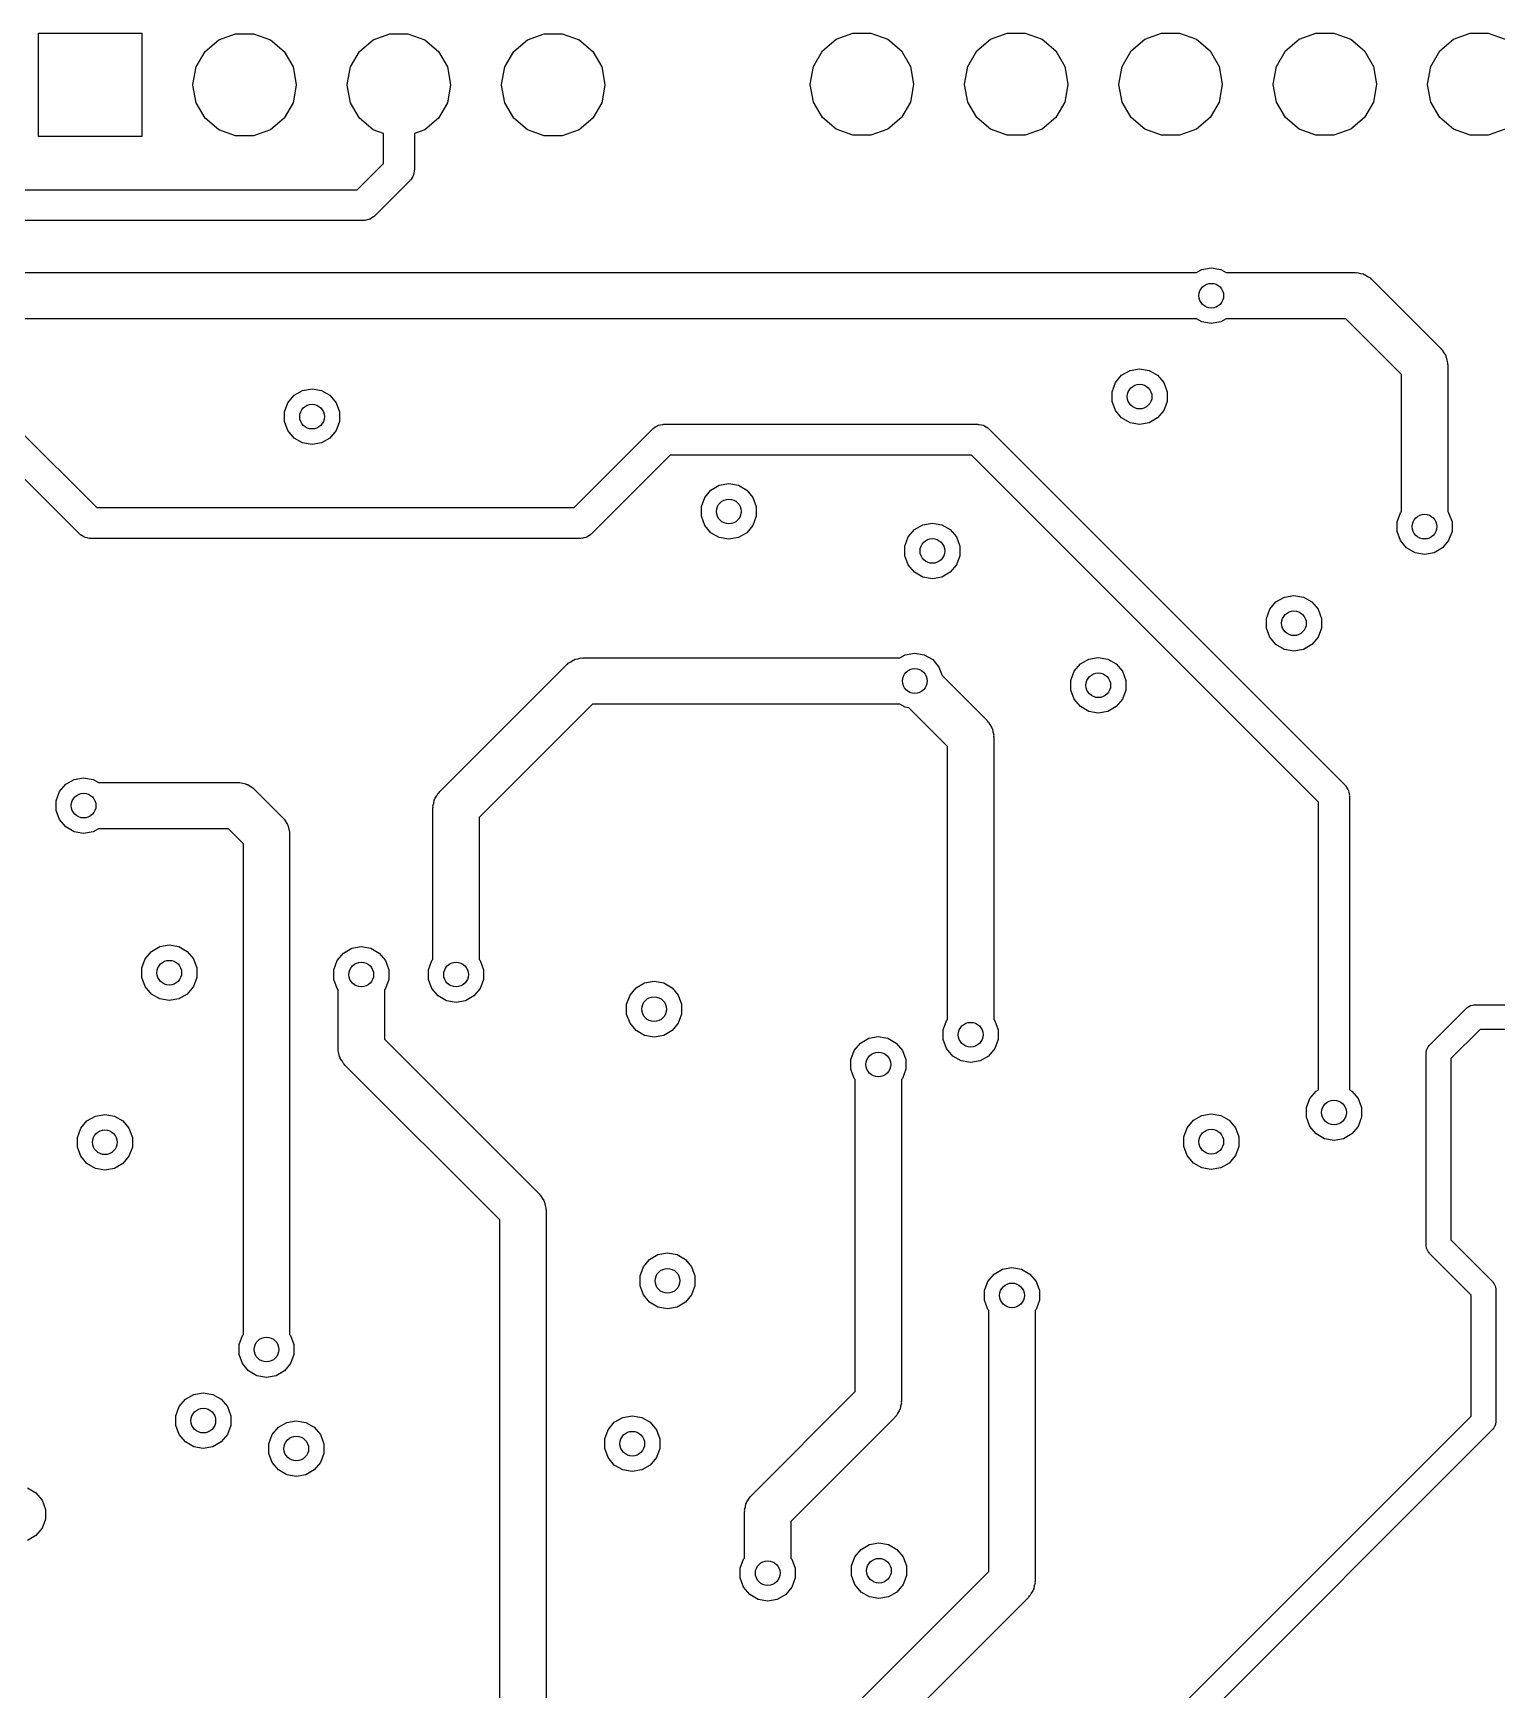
# Model space of a CAD drawing. Extents: x 91.5 to 189.2, y -112.8 to -61.
# Drawn here: x 140.8 to 164.89, y -89.19 to -61.93 of the extents above; entities that cross this region are included whole.
import ezdxf

# ---------------------------------------------------------------- set-up
doc = ezdxf.new("R2010")
doc.units = 0
doc.header["$MEASUREMENT"] = 0
doc.layers.add('BLACK', color=7, linetype='CONTINUOUS')

msp = doc.modelspace()

# ---------------------------------------------------------------- linework, layer by layer
at = {"layer": 'Black'}
for p, q in [((140.89, -63.63), (140.89, -61.93)), ((140.89, -61.93), (142.59, -61.93)), ((142.59, -61.93), (142.59, -63.63)), ((143.629, -62.2304), (143.855, -62.0406)), ((143.855, -62.0406), (144.132, -61.9397)), ((144.132, -61.9397), (144.428, -61.9397)), ((144.428, -61.9397), (144.705, -62.0406)), ((144.705, -62.0406), (144.931, -62.2304)), ((146.169, -62.2304), (146.395, -62.0406)), ((146.395, -62.0406), (146.672, -61.9397)), ((146.672, -61.9397), (146.968, -61.9397)), ((146.968, -61.9397), (147.245, -62.0406)), ((147.245, -62.0406), (147.471, -62.2304)), ((148.709, -62.2304), (148.935, -62.0406)), ((148.935, -62.0406), (149.212, -61.9397)), ((149.212, -61.9397), (149.508, -61.9397)), ((149.508, -61.9397), (149.785, -62.0406)), ((149.785, -62.0406), (150.011, -62.2304)), ((153.789, -62.2204), (154.015, -62.0306)), ((154.015, -62.0306), (154.292, -61.9297)), ((154.292, -61.9297), (154.588, -61.9297)), ((154.588, -61.9297), (154.865, -62.0306)), ((154.865, -62.0306), (155.091, -62.2204)), ((156.329, -62.2204), (156.555, -62.0306)), ((156.555, -62.0306), (156.832, -61.9297)), ((156.832, -61.9297), (157.128, -61.9297)), ((157.128, -61.9297), (157.405, -62.0306)), ((157.405, -62.0306), (157.631, -62.2204)), ((158.869, -62.2204), (159.095, -62.0306)), ((159.095, -62.0306), (159.372, -61.9297)), ((159.372, -61.9297), (159.668, -61.9297)), ((159.668, -61.9297), (159.945, -62.0306)), ((159.945, -62.0306), (160.171, -62.2204)), ((161.409, -62.2204), (161.635, -62.0306)), ((161.635, -62.0306), (161.912, -61.9297)), ((161.912, -61.9297), (162.208, -61.9297)), ((162.208, -61.9297), (162.485, -62.0306)), ((162.485, -62.0306), (162.711, -62.2204)), ((163.949, -62.2204), (164.175, -62.0306)), ((164.175, -62.0306), (164.452, -61.9297)), ((164.452, -61.9297), (164.748, -61.9297)), ((164.748, -61.9297), (165.025, -62.0306)), ((143.481, -62.486), (143.629, -62.2304)), ((144.931, -62.2304), (145.079, -62.486)), ((146.021, -62.486), (146.169, -62.2304)), ((147.471, -62.2304), (147.619, -62.486)), ((148.561, -62.486), (148.709, -62.2304)), ((150.011, -62.2304), (150.159, -62.486)), ((153.641, -62.476), (153.789, -62.2204)), ((155.091, -62.2204), (155.239, -62.476)), ((156.181, -62.476), (156.329, -62.2204)), ((157.631, -62.2204), (157.779, -62.476)), ((158.721, -62.476), (158.869, -62.2204)), ((160.171, -62.2204), (160.319, -62.476)), ((161.261, -62.476), (161.409, -62.2204)), ((162.711, -62.2204), (162.859, -62.476)), ((163.801, -62.476), (163.949, -62.2204)), ((143.43, -62.7768), (143.481, -62.486)), ((145.079, -62.486), (145.13, -62.7768)), ((145.97, -62.7768), (146.021, -62.486)), ((147.619, -62.486), (147.67, -62.7768)), ((148.51, -62.7768), (148.561, -62.486)), ((150.159, -62.486), (150.21, -62.7768)), ((153.59, -62.7668), (153.641, -62.476)), ((155.239, -62.476), (155.29, -62.7668)), ((156.13, -62.7668), (156.181, -62.476)), ((157.779, -62.476), (157.83, -62.7668)), ((158.67, -62.7668), (158.721, -62.476)), ((160.319, -62.476), (160.37, -62.7668)), ((161.21, -62.7668), (161.261, -62.476)), ((162.859, -62.476), (162.91, -62.7668)), ((163.75, -62.7668), (163.801, -62.476)), ((143.43, -62.7832), (143.43, -62.7768)), ((143.481, -63.074), (143.43, -62.7832)), ((145.13, -62.7832), (145.079, -63.074)), ((145.13, -62.7768), (145.13, -62.7832)), ((145.97, -62.7832), (145.97, -62.7768)), ((146.021, -63.074), (145.97, -62.7832)), ((147.67, -62.7832), (147.619, -63.074)), ((147.67, -62.7768), (147.67, -62.7832)), ((148.51, -62.7832), (148.51, -62.7768)), ((148.561, -63.074), (148.51, -62.7832)), ((150.21, -62.7832), (150.159, -63.074)), ((150.21, -62.7768), (150.21, -62.7832)), ((153.59, -62.7732), (153.59, -62.7668)), ((153.641, -63.064), (153.59, -62.7732)), ((155.29, -62.7732), (155.239, -63.064)), ((155.29, -62.7668), (155.29, -62.7732)), ((156.13, -62.7732), (156.13, -62.7668)), ((156.181, -63.064), (156.13, -62.7732)), ((157.83, -62.7732), (157.779, -63.064)), ((157.83, -62.7668), (157.83, -62.7732)), ((158.67, -62.7732), (158.67, -62.7668)), ((158.721, -63.064), (158.67, -62.7732)), ((160.37, -62.7732), (160.319, -63.064)), ((160.37, -62.7668), (160.37, -62.7732)), ((161.21, -62.7732), (161.21, -62.7668)), ((161.261, -63.064), (161.21, -62.7732)), ((162.91, -62.7732), (162.859, -63.064)), ((162.91, -62.7668), (162.91, -62.7732)), ((163.75, -62.7732), (163.75, -62.7668)), ((163.801, -63.064), (163.75, -62.7732)), ((143.629, -63.3296), (143.481, -63.074)), ((145.079, -63.074), (144.931, -63.3296)), ((146.169, -63.3296), (146.021, -63.074)), ((147.619, -63.074), (147.471, -63.3296)), ((148.709, -63.3296), (148.561, -63.074)), ((150.159, -63.074), (150.011, -63.3296)), ((153.789, -63.3196), (153.641, -63.064)), ((155.239, -63.064), (155.091, -63.3196)), ((156.329, -63.3196), (156.181, -63.064)), ((157.779, -63.064), (157.631, -63.3196)), ((158.869, -63.3196), (158.721, -63.064)), ((160.319, -63.064), (160.171, -63.3196)), ((161.409, -63.3196), (161.261, -63.064)), ((162.859, -63.064), (162.711, -63.3196)), ((163.949, -63.3196), (163.801, -63.064)), ((143.855, -63.5194), (143.629, -63.3296)), ((144.931, -63.3296), (144.705, -63.5194)), ((146.395, -63.5194), (146.169, -63.3296)), ((147.471, -63.3296), (147.245, -63.5194)), ((148.935, -63.5194), (148.709, -63.3296)), ((150.011, -63.3296), (149.785, -63.5194)), ((154.015, -63.5094), (153.789, -63.3196)), ((154.292, -63.6103), (154.015, -63.5094)), ((154.865, -63.5094), (154.588, -63.6103)), ((155.091, -63.3196), (154.865, -63.5094)), ((156.555, -63.5094), (156.329, -63.3196)), ((156.832, -63.6103), (156.555, -63.5094)), ((157.405, -63.5094), (157.128, -63.6103)), ((157.631, -63.3196), (157.405, -63.5094)), ((159.095, -63.5094), (158.869, -63.3196)), ((159.372, -63.6103), (159.095, -63.5094)), ((159.945, -63.5094), (159.668, -63.6103)), ((160.171, -63.3196), (159.945, -63.5094)), ((161.635, -63.5094), (161.409, -63.3196)), ((161.912, -63.6103), (161.635, -63.5094)), ((162.485, -63.5094), (162.208, -63.6103)), ((162.711, -63.3196), (162.485, -63.5094)), ((164.175, -63.5094), (163.949, -63.3196)), ((164.452, -63.6103), (164.175, -63.5094)), ((165.025, -63.5094), (164.748, -63.6103)), ((142.59, -63.63), (140.89, -63.63)), ((144.132, -63.6203), (143.855, -63.5194)), ((144.428, -63.6203), (144.132, -63.6203)), ((144.705, -63.5194), (144.428, -63.6203)), ((146.566, -63.5816), (146.395, -63.5194)), ((146.566, -64.0748), (146.566, -63.5816)), ((147.245, -63.5194), (147.074, -63.5816)), ((147.074, -63.5816), (147.074, -64.18)), ((149.212, -63.6203), (148.935, -63.5194)), ((149.508, -63.6203), (149.212, -63.6203)), ((149.785, -63.5194), (149.508, -63.6203)), ((154.588, -63.6103), (154.292, -63.6103)), ((157.128, -63.6103), (156.832, -63.6103)), ((159.668, -63.6103), (159.372, -63.6103)), ((162.208, -63.6103), (161.912, -63.6103)), ((164.748, -63.6103), (164.452, -63.6103)), ((146.135, -64.506), (146.566, -64.0748)), ((147.031, -64.3145), (147.015, -64.3433)), ((147.05, -64.2873), (147.031, -64.3145)), ((147.053, -64.2766), (147.05, -64.2873)), ((147.059, -64.2669), (147.053, -64.2766)), ((147.064, -64.2342), (147.059, -64.2669)), ((147.073, -64.2021), (147.064, -64.2342)), ((147.074, -64.18), (147.072, -64.191)), ((147.072, -64.191), (147.073, -64.2021)), ((134.715, -64.506), (146.135, -64.506)), ((147, -64.3596), (146.42, -64.9396)), ((147.006, -64.3505), (147, -64.3596)), ((147.015, -64.3433), (147.006, -64.3505)), ((146.24, -65.014), (134.61, -65.014)), ((146.251, -65.0121), (146.24, -65.014)), ((146.262, -65.013), (146.251, -65.0121)), ((146.294, -65.0044), (146.262, -65.013)), ((146.327, -64.9987), (146.294, -65.0044)), ((146.337, -64.9931), (146.327, -64.9987)), ((146.347, -64.9902), (146.337, -64.9931)), ((146.375, -64.9712), (146.347, -64.9902)), ((146.403, -64.9546), (146.375, -64.9712)), ((146.41, -64.946), (146.403, -64.9546)), ((146.42, -64.9396), (146.41, -64.946)), ((138.96, -65.869), (159.946, -65.869)), ((159.946, -65.869), (160.033, -65.8187)), ((160.033, -65.8187), (160.19, -65.7911)), ((160.19, -65.7911), (160.347, -65.8187)), ((160.347, -65.8187), (160.434, -65.869)), ((160.434, -65.869), (162.56, -65.869)), ((162.56, -65.869), (162.577, -65.8719)), ((162.577, -65.8719), (162.593, -65.8704)), ((162.593, -65.8704), (162.641, -65.8833)), ((162.641, -65.8833), (162.69, -65.892)), ((162.69, -65.892), (162.705, -65.9004)), ((162.705, -65.9004), (162.721, -65.9047)), ((162.721, -65.9047), (162.762, -65.9332)), ((162.762, -65.9332), (162.805, -65.9581)), ((162.805, -65.9581), (162.816, -65.971)), ((162.816, -65.971), (162.829, -65.9806)), ((162.829, -65.9806), (163.969, -67.1206)), ((159.946, -66.631), (139.118, -66.631)), ((160.033, -66.6813), (159.946, -66.631)), ((160.19, -66.7089), (160.033, -66.6813)), ((160.347, -66.6813), (160.19, -66.7089)), ((160.434, -66.631), (160.347, -66.6813)), ((162.402, -66.631), (160.434, -66.631)), ((163.319, -67.5478), (162.402, -66.631)), ((163.969, -67.1206), (163.979, -67.1343)), ((163.979, -67.1343), (163.992, -67.1451)), ((163.992, -67.1451), (164.017, -67.1882)), ((164.017, -67.1882), (164.045, -67.229)), ((164.045, -67.229), (164.05, -67.2452)), ((164.05, -67.2452), (164.058, -67.2597)), ((164.058, -67.2597), (164.067, -67.3087)), ((164.067, -67.3087), (164.08, -67.3568)), ((158.613, -67.6805), (158.715, -67.5584)), ((158.715, -67.5584), (158.853, -67.4787)), ((158.853, -67.4787), (159.01, -67.4511)), ((159.01, -67.4511), (159.167, -67.4787)), ((159.167, -67.4787), (159.305, -67.5584)), ((159.305, -67.5584), (159.407, -67.6805)), ((163.319, -69.8009), (163.319, -67.5478)), ((164.08, -67.3568), (164.078, -67.3735)), ((164.078, -67.3735), (164.081, -67.39)), ((164.081, -67.39), (164.081, -69.8009)), ((145.095, -67.8884), (145.233, -67.8087)), ((145.233, -67.8087), (145.39, -67.7811)), ((145.39, -67.7811), (145.547, -67.8087)), ((145.547, -67.8087), (145.685, -67.8884)), ((158.558, -67.8303), (158.613, -67.6805)), ((158.558, -67.9897), (158.558, -67.8303)), ((159.407, -67.6805), (159.462, -67.8303)), ((159.462, -67.8303), (159.462, -67.9897)), ((144.938, -68.1603), (144.993, -68.0105)), ((144.993, -68.0105), (145.095, -67.8884)), ((145.685, -67.8884), (145.787, -68.0105)), ((145.787, -68.0105), (145.842, -68.1603)), ((158.613, -68.1395), (158.558, -67.9897)), ((158.715, -68.2616), (158.613, -68.1395)), ((159.407, -68.1395), (159.305, -68.2616)), ((159.462, -67.9897), (159.407, -68.1395)), ((144.938, -68.3197), (144.938, -68.1603)), ((144.993, -68.4695), (144.938, -68.3197)), ((145.842, -68.3197), (145.787, -68.4695)), ((145.842, -68.1603), (145.842, -68.3197)), ((151.017, -68.4254), (151.045, -68.4088)), ((151.045, -68.4088), (151.073, -68.3898)), ((151.073, -68.3898), (151.083, -68.3869)), ((151.083, -68.3869), (151.093, -68.3813)), ((151.093, -68.3813), (151.126, -68.3756)), ((151.126, -68.3756), (151.158, -68.367)), ((151.158, -68.367), (151.169, -68.3679)), ((151.169, -68.3679), (151.18, -68.366)), ((151.18, -68.366), (156.35, -68.366)), ((156.35, -68.366), (156.361, -68.3679)), ((156.361, -68.3679), (156.372, -68.367)), ((156.372, -68.367), (156.404, -68.3756)), ((156.404, -68.3756), (156.437, -68.3813)), ((156.437, -68.3813), (156.447, -68.3869)), ((156.447, -68.3869), (156.457, -68.3898)), ((156.457, -68.3898), (156.485, -68.4088)), ((156.485, -68.4088), (156.513, -68.4254)), ((158.853, -68.3413), (158.715, -68.2616)), ((159.01, -68.3689), (158.853, -68.3413)), ((159.167, -68.3413), (159.01, -68.3689)), ((159.305, -68.2616), (159.167, -68.3413)), ((140.55, -68.4404), (141.845, -69.736)), ((145.095, -68.5916), (144.993, -68.4695)), ((145.233, -68.6713), (145.095, -68.5916)), ((145.39, -68.6989), (145.233, -68.6713)), ((145.547, -68.6713), (145.39, -68.6989)), ((145.685, -68.5916), (145.547, -68.6713)), ((145.787, -68.4695), (145.685, -68.5916)), ((149.705, -69.736), (151, -68.4404)), ((151, -68.4404), (151.01, -68.434)), ((151.01, -68.434), (151.017, -68.4254)), ((156.513, -68.4254), (156.52, -68.434)), ((156.52, -68.434), (156.53, -68.4404)), ((156.53, -68.4404), (162.39, -74.3004)), ((141.56, -70.1696), (140.265, -68.874)), ((151.285, -68.874), (149.99, -70.1696)), ((156.245, -68.874), (151.285, -68.874)), ((161.956, -74.5852), (156.245, -68.874)), ((151.853, -69.5705), (151.955, -69.4484)), ((151.955, -69.4484), (152.093, -69.3687)), ((152.093, -69.3687), (152.25, -69.3411)), ((152.25, -69.3411), (152.407, -69.3687)), ((152.407, -69.3687), (152.545, -69.4484)), ((152.545, -69.4484), (152.647, -69.5705)), ((141.845, -69.736), (149.705, -69.736)), ((151.798, -69.7203), (151.853, -69.5705)), ((151.798, -69.8797), (151.798, -69.7203)), ((152.647, -69.5705), (152.702, -69.7203)), ((152.702, -69.7203), (152.702, -69.8797)), ((151.853, -70.0295), (151.798, -69.8797)), ((151.955, -70.1516), (151.853, -70.0295)), ((152.647, -70.0295), (152.545, -70.1516)), ((152.702, -69.8797), (152.647, -70.0295)), ((155.305, -70.0984), (155.443, -70.0187)), ((155.443, -70.0187), (155.6, -69.9911)), ((155.6, -69.9911), (155.757, -70.0187)), ((155.757, -70.0187), (155.895, -70.0984)), ((163.248, -69.9703), (163.303, -69.8205)), ((163.248, -70.1297), (163.248, -69.9703)), ((163.303, -69.8205), (163.319, -69.8009)), ((164.081, -69.8009), (164.097, -69.8205)), ((164.097, -69.8205), (164.152, -69.9703)), ((164.152, -69.9703), (164.152, -70.1297)), ((141.57, -70.176), (141.56, -70.1696)), ((141.577, -70.1846), (141.57, -70.176)), ((141.605, -70.2012), (141.577, -70.1846)), ((141.633, -70.2202), (141.605, -70.2012)), ((141.643, -70.2231), (141.633, -70.2202)), ((141.653, -70.2287), (141.643, -70.2231)), ((141.686, -70.2344), (141.653, -70.2287)), ((141.718, -70.243), (141.686, -70.2344)), ((141.729, -70.2421), (141.718, -70.243)), ((141.74, -70.244), (141.729, -70.2421)), ((149.81, -70.244), (141.74, -70.244)), ((149.821, -70.2421), (149.81, -70.244)), ((149.832, -70.243), (149.821, -70.2421)), ((149.864, -70.2344), (149.832, -70.243)), ((149.897, -70.2287), (149.864, -70.2344)), ((149.907, -70.2231), (149.897, -70.2287)), ((149.917, -70.2202), (149.907, -70.2231)), ((149.945, -70.2012), (149.917, -70.2202)), ((149.973, -70.1846), (149.945, -70.2012)), ((149.98, -70.176), (149.973, -70.1846)), ((149.99, -70.1696), (149.98, -70.176)), ((152.093, -70.2313), (151.955, -70.1516)), ((152.25, -70.2589), (152.093, -70.2313)), ((152.407, -70.2313), (152.25, -70.2589)), ((152.545, -70.1516), (152.407, -70.2313)), ((155.148, -70.3703), (155.203, -70.2205)), ((155.203, -70.2205), (155.305, -70.0984)), ((155.895, -70.0984), (155.997, -70.2205)), ((155.997, -70.2205), (156.052, -70.3703)), ((163.303, -70.2795), (163.248, -70.1297)), ((163.405, -70.4016), (163.303, -70.2795)), ((164.097, -70.2795), (163.995, -70.4016)), ((164.152, -70.1297), (164.097, -70.2795)), ((155.148, -70.5297), (155.148, -70.3703)), ((155.203, -70.6795), (155.148, -70.5297)), ((156.052, -70.5297), (155.997, -70.6795)), ((156.052, -70.3703), (156.052, -70.5297)), ((163.543, -70.4813), (163.405, -70.4016)), ((163.7, -70.5089), (163.543, -70.4813)), ((163.857, -70.4813), (163.7, -70.5089)), ((163.995, -70.4016), (163.857, -70.4813)), ((155.305, -70.8016), (155.203, -70.6795)), ((155.443, -70.8813), (155.305, -70.8016)), ((155.895, -70.8016), (155.757, -70.8813)), ((155.997, -70.6795), (155.895, -70.8016)), ((155.6, -70.9089), (155.443, -70.8813)), ((155.757, -70.8813), (155.6, -70.9089)), ((161.098, -71.5603), (161.153, -71.4105)), ((161.153, -71.4105), (161.255, -71.2884)), ((161.255, -71.2884), (161.393, -71.2087)), ((161.393, -71.2087), (161.55, -71.1811)), ((161.55, -71.1811), (161.707, -71.2087)), ((161.707, -71.2087), (161.845, -71.2884)), ((161.845, -71.2884), (161.947, -71.4105)), ((161.947, -71.4105), (162.002, -71.5603)), ((161.098, -71.7197), (161.098, -71.5603)), ((162.002, -71.5603), (162.002, -71.7197)), ((161.153, -71.8695), (161.098, -71.7197)), ((161.255, -71.9916), (161.153, -71.8695)), ((161.947, -71.8695), (161.845, -71.9916)), ((162.002, -71.7197), (161.947, -71.8695)), ((149.689, -72.2447), (149.705, -72.2404)), ((149.705, -72.2404), (149.72, -72.232)), ((149.72, -72.232), (149.769, -72.2233)), ((149.769, -72.2233), (149.817, -72.2104)), ((149.817, -72.2104), (149.833, -72.2119)), ((149.833, -72.2119), (149.85, -72.209)), ((149.85, -72.209), (155.066, -72.209)), ((155.066, -72.209), (155.153, -72.1587)), ((155.153, -72.1587), (155.31, -72.1311)), ((155.31, -72.1311), (155.467, -72.1587)), ((155.467, -72.1587), (155.605, -72.2384)), ((155.605, -72.2384), (155.707, -72.3605)), ((158.035, -72.3084), (158.173, -72.2287)), ((158.173, -72.2287), (158.33, -72.2011)), ((158.33, -72.2011), (158.487, -72.2287)), ((158.487, -72.2287), (158.625, -72.3084)), ((161.393, -72.0713), (161.255, -71.9916)), ((161.55, -72.0989), (161.393, -72.0713)), ((161.707, -72.0713), (161.55, -72.0989)), ((161.845, -71.9916), (161.707, -72.0713)), ((147.491, -74.4106), (149.581, -72.3206)), ((149.581, -72.3206), (149.594, -72.311)), ((149.594, -72.311), (149.605, -72.2981)), ((149.605, -72.2981), (149.648, -72.2732)), ((149.648, -72.2732), (149.689, -72.2447)), ((155.707, -72.3605), (155.758, -72.4991)), ((155.758, -72.4991), (156.499, -73.2406)), ((157.878, -72.5803), (157.933, -72.4305)), ((157.933, -72.4305), (158.035, -72.3084)), ((158.625, -72.3084), (158.727, -72.4305)), ((158.727, -72.4305), (158.782, -72.5803)), ((157.878, -72.7397), (157.878, -72.5803)), ((157.933, -72.8895), (157.878, -72.7397)), ((158.782, -72.7397), (158.727, -72.8895)), ((158.782, -72.5803), (158.782, -72.7397)), ((150.008, -72.971), (148.141, -74.8378)), ((155.066, -72.971), (150.008, -72.971)), ((155.153, -73.0213), (155.066, -72.971)), ((155.213, -73.0318), (155.153, -73.0213)), ((155.849, -73.6678), (155.213, -73.0318)), ((158.035, -73.0116), (157.933, -72.8895)), ((158.173, -73.0913), (158.035, -73.0116)), ((158.625, -73.0116), (158.487, -73.0913)), ((158.727, -72.8895), (158.625, -73.0116)), ((156.499, -73.2406), (156.509, -73.2543)), ((156.509, -73.2543), (156.522, -73.2651)), ((156.522, -73.2651), (156.547, -73.3082)), ((156.547, -73.3082), (156.575, -73.349)), ((158.33, -73.1189), (158.173, -73.0913)), ((158.487, -73.0913), (158.33, -73.1189)), ((156.575, -73.349), (156.58, -73.3652)), ((156.58, -73.3652), (156.588, -73.3797)), ((156.588, -73.3797), (156.597, -73.4287)), ((156.597, -73.4287), (156.61, -73.4768)), ((156.61, -73.4768), (156.608, -73.4935)), ((156.608, -73.4935), (156.611, -73.51)), ((156.611, -73.51), (156.611, -78.1609)), ((155.849, -78.1609), (155.849, -73.6678)), ((141.178, -74.5603), (141.233, -74.4105)), ((141.233, -74.4105), (141.335, -74.2884)), ((141.335, -74.2884), (141.473, -74.2087)), ((141.473, -74.2087), (141.63, -74.1811)), ((141.63, -74.1811), (141.787, -74.2087)), ((141.787, -74.2087), (141.874, -74.259)), ((141.874, -74.259), (144.17, -74.259)), ((144.17, -74.259), (144.187, -74.2619)), ((144.187, -74.2619), (144.203, -74.2604)), ((144.203, -74.2604), (144.251, -74.2733)), ((144.251, -74.2733), (144.3, -74.282)), ((144.3, -74.282), (144.315, -74.2904)), ((144.315, -74.2904), (144.331, -74.2947)), ((144.331, -74.2947), (144.372, -74.3232)), ((144.372, -74.3232), (144.415, -74.3481)), ((144.415, -74.3481), (144.426, -74.361)), ((144.426, -74.361), (144.439, -74.3706)), ((144.439, -74.3706), (144.909, -74.8406)), ((147.481, -74.4243), (147.491, -74.4106)), ((162.39, -74.3004), (162.396, -74.3095)), ((162.396, -74.3095), (162.405, -74.3167)), ((162.405, -74.3167), (162.421, -74.3455)), ((162.421, -74.3455), (162.44, -74.3727)), ((162.44, -74.3727), (162.443, -74.3834)), ((162.443, -74.3834), (162.449, -74.3931)), ((162.449, -74.3931), (162.454, -74.4258)), ((141.178, -74.7197), (141.178, -74.5603)), ((147.379, -74.68), (147.382, -74.6635)), ((147.379, -77.1709), (147.379, -74.68)), ((147.38, -74.6468), (147.393, -74.5987)), ((147.382, -74.6635), (147.38, -74.6468)), ((147.393, -74.5987), (147.402, -74.5497)), ((147.402, -74.5497), (147.41, -74.5352)), ((147.41, -74.5352), (147.415, -74.519)), ((147.415, -74.519), (147.443, -74.4782)), ((147.443, -74.4782), (147.468, -74.4351)), ((147.468, -74.4351), (147.481, -74.4243)), ((161.956, -79.3148), (161.956, -74.5852)), ((162.454, -74.4258), (162.463, -74.4579)), ((162.463, -74.4579), (162.462, -74.469)), ((162.462, -74.469), (162.464, -74.48)), ((162.464, -74.48), (162.464, -79.3148)), ((141.233, -74.8695), (141.178, -74.7197)), ((141.335, -74.9916), (141.233, -74.8695)), ((144.909, -74.8406), (144.919, -74.8543)), ((144.919, -74.8543), (144.932, -74.8651)), ((144.932, -74.8651), (144.957, -74.9082)), ((144.957, -74.9082), (144.985, -74.949)), ((144.985, -74.949), (144.99, -74.9652)), ((144.99, -74.9652), (144.998, -74.9797)), ((148.141, -74.8378), (148.141, -77.1709)), ((141.473, -75.0713), (141.335, -74.9916)), ((141.63, -75.0989), (141.473, -75.0713)), ((141.787, -75.0713), (141.63, -75.0989)), ((141.874, -75.021), (141.787, -75.0713)), ((144.012, -75.021), (141.874, -75.021)), ((144.259, -75.2678), (144.012, -75.021)), ((144.998, -74.9797), (145.007, -75.0287)), ((145.007, -75.0287), (145.02, -75.0768)), ((145.02, -75.0768), (145.018, -75.0935)), ((145.018, -75.0935), (145.021, -75.11)), ((145.021, -75.11), (145.021, -83.3409)), ((144.259, -83.3409), (144.259, -75.2678)), ((142.643, -77.1605), (142.745, -77.0384)), ((142.745, -77.0384), (142.883, -76.9587)), ((142.883, -76.9587), (143.04, -76.9311)), ((143.04, -76.9311), (143.197, -76.9587)), ((143.197, -76.9587), (143.335, -77.0384)), ((143.335, -77.0384), (143.437, -77.1605)), ((145.803, -77.1905), (145.905, -77.0684)), ((145.905, -77.0684), (146.043, -76.9887)), ((146.043, -76.9887), (146.2, -76.9611)), ((146.2, -76.9611), (146.357, -76.9887)), ((146.357, -76.9887), (146.495, -77.0684)), ((146.495, -77.0684), (146.597, -77.1905)), ((142.588, -77.3103), (142.643, -77.1605)), ((142.588, -77.4697), (142.588, -77.3103)), ((143.437, -77.1605), (143.492, -77.3103)), ((143.492, -77.3103), (143.492, -77.4697)), ((145.748, -77.3403), (145.803, -77.1905)), ((145.748, -77.4997), (145.748, -77.3403)), ((146.597, -77.1905), (146.652, -77.3403)), ((146.652, -77.3403), (146.652, -77.4997)), ((147.308, -77.3403), (147.363, -77.1905)), ((147.308, -77.4997), (147.308, -77.3403)), ((147.363, -77.1905), (147.379, -77.1709)), ((148.141, -77.1709), (148.157, -77.1905)), ((148.157, -77.1905), (148.212, -77.3403)), ((148.212, -77.3403), (148.212, -77.4997)), ((142.643, -77.6195), (142.588, -77.4697)), ((142.745, -77.7416), (142.643, -77.6195)), ((143.437, -77.6195), (143.335, -77.7416)), ((143.492, -77.4697), (143.437, -77.6195)), ((145.803, -77.6495), (145.748, -77.4997)), ((145.819, -77.6691), (145.803, -77.6495)), ((145.819, -78.64), (145.819, -77.6691)), ((146.597, -77.6495), (146.581, -77.6691)), ((146.581, -77.6691), (146.581, -78.4822)), ((146.652, -77.4997), (146.597, -77.6495)), ((147.363, -77.6495), (147.308, -77.4997)), ((147.465, -77.7716), (147.363, -77.6495)), ((148.157, -77.6495), (148.055, -77.7716)), ((148.212, -77.4997), (148.157, -77.6495)), ((150.623, -77.7605), (150.725, -77.6384)), ((150.725, -77.6384), (150.863, -77.5587)), ((150.863, -77.5587), (151.02, -77.5311)), ((151.02, -77.5311), (151.177, -77.5587)), ((151.177, -77.5587), (151.315, -77.6384)), ((151.315, -77.6384), (151.417, -77.7605)), ((142.883, -77.8213), (142.745, -77.7416)), ((143.04, -77.8489), (142.883, -77.8213)), ((143.197, -77.8213), (143.04, -77.8489)), ((143.335, -77.7416), (143.197, -77.8213)), ((147.603, -77.8513), (147.465, -77.7716)), ((147.76, -77.8789), (147.603, -77.8513)), ((147.917, -77.8513), (147.76, -77.8789)), ((148.055, -77.7716), (147.917, -77.8513)), ((150.568, -77.9103), (150.623, -77.7605)), ((150.568, -78.0697), (150.568, -77.9103)), ((151.417, -77.7605), (151.472, -77.9103)), ((151.472, -77.9103), (151.472, -78.0697)), ((164.394, -77.9712), (164.399, -77.9643)), ((164.399, -77.9643), (164.422, -77.9511)), ((164.422, -77.9511), (164.444, -77.9358)), ((164.444, -77.9358), (164.453, -77.9335)), ((164.453, -77.9335), (164.461, -77.9291)), ((164.461, -77.9291), (164.487, -77.9244)), ((164.487, -77.9244), (164.512, -77.9176)), ((164.512, -77.9176), (164.521, -77.9184)), ((164.521, -77.9184), (164.53, -77.9168)), ((164.53, -77.9168), (184.05, -77.9168)), ((150.623, -78.2195), (150.568, -78.0697)), ((150.725, -78.3416), (150.623, -78.2195)), ((151.417, -78.2195), (151.315, -78.3416)), ((151.472, -78.0697), (151.417, -78.2195)), ((155.778, -78.3303), (155.833, -78.1805)), ((155.833, -78.1805), (155.849, -78.1609)), ((156.611, -78.1609), (156.627, -78.1805)), ((156.627, -78.1805), (156.682, -78.3303)), ((163.786, -78.5763), (164.386, -77.9763)), ((164.386, -77.9763), (164.394, -77.9712)), ((146.581, -78.4822), (149.129, -81.0306)), ((150.863, -78.4213), (150.725, -78.3416)), ((151.02, -78.4489), (150.863, -78.4213)), ((151.177, -78.4213), (151.02, -78.4489)), ((151.315, -78.3416), (151.177, -78.4213)), ((154.415, -78.5484), (154.553, -78.4687)), ((154.553, -78.4687), (154.71, -78.4411)), ((154.71, -78.4411), (154.867, -78.4687)), ((154.867, -78.4687), (155.005, -78.5484)), ((155.778, -78.4897), (155.778, -78.3303)), ((155.833, -78.6395), (155.778, -78.4897)), ((156.682, -78.4897), (156.627, -78.6395)), ((156.682, -78.3303), (156.682, -78.4897)), ((164.614, -78.3232), (164.133, -78.8042)), ((184.103, -78.3232), (164.614, -78.3232)), ((145.822, -78.6565), (145.819, -78.64)), ((145.82, -78.6732), (145.822, -78.6565)), ((145.833, -78.7213), (145.82, -78.6732)), ((145.842, -78.7703), (145.833, -78.7213)), ((145.85, -78.7848), (145.842, -78.7703)), ((154.258, -78.8203), (154.313, -78.6705)), ((154.313, -78.6705), (154.415, -78.5484)), ((155.005, -78.5484), (155.107, -78.6705)), ((155.107, -78.6705), (155.162, -78.8203)), ((155.935, -78.7616), (155.833, -78.6395)), ((156.073, -78.8413), (155.935, -78.7616)), ((156.525, -78.7616), (156.387, -78.8413)), ((156.627, -78.6395), (156.525, -78.7616)), ((163.727, -78.72), (163.728, -78.7112)), ((163.727, -81.87), (163.727, -78.72)), ((163.728, -78.7023), (163.734, -78.6767)), ((163.728, -78.7112), (163.728, -78.7023)), ((163.734, -78.6767), (163.739, -78.6505)), ((163.739, -78.6505), (163.744, -78.6428)), ((163.744, -78.6428), (163.746, -78.6341)), ((163.746, -78.6341), (163.761, -78.6124)), ((163.761, -78.6124), (163.774, -78.5894)), ((163.774, -78.5894), (163.781, -78.5836)), ((163.781, -78.5836), (163.786, -78.5763)), ((145.855, -78.801), (145.85, -78.7848)), ((145.883, -78.8418), (145.855, -78.801)), ((145.908, -78.8849), (145.883, -78.8418)), ((145.921, -78.8957), (145.908, -78.8849)), ((145.931, -78.9094), (145.921, -78.8957)), ((148.479, -81.4578), (145.931, -78.9094)), ((154.258, -78.9797), (154.258, -78.8203)), ((154.313, -79.1295), (154.258, -78.9797)), ((155.162, -78.9797), (155.107, -79.1295)), ((155.162, -78.8203), (155.162, -78.9797)), ((156.23, -78.8689), (156.073, -78.8413)), ((156.387, -78.8413), (156.23, -78.8689)), ((164.133, -78.8042), (164.133, -81.7858)), ((154.329, -79.1491), (154.313, -79.1295)), ((154.329, -84.2822), (154.329, -79.1491)), ((155.107, -79.1295), (155.091, -79.1491)), ((155.091, -79.1491), (155.091, -84.44)), ((161.915, -79.3384), (161.956, -79.3148)), ((162.464, -79.3148), (162.505, -79.3384)), ((161.758, -79.6103), (161.813, -79.4605)), ((161.813, -79.4605), (161.915, -79.3384)), ((162.505, -79.3384), (162.607, -79.4605)), ((162.607, -79.4605), (162.662, -79.6103)), ((141.583, -79.9505), (141.685, -79.8284)), ((141.685, -79.8284), (141.823, -79.7487)), ((141.823, -79.7487), (141.98, -79.7211)), ((141.98, -79.7211), (142.137, -79.7487)), ((142.137, -79.7487), (142.275, -79.8284)), ((142.275, -79.8284), (142.377, -79.9505)), ((159.793, -79.9405), (159.895, -79.8184)), ((159.895, -79.8184), (160.033, -79.7387)), ((160.033, -79.7387), (160.19, -79.7111)), ((160.19, -79.7111), (160.347, -79.7387)), ((160.347, -79.7387), (160.485, -79.8184)), ((160.485, -79.8184), (160.587, -79.9405)), ((161.758, -79.7697), (161.758, -79.6103)), ((161.813, -79.9195), (161.758, -79.7697)), ((162.662, -79.7697), (162.607, -79.9195)), ((162.662, -79.6103), (162.662, -79.7697)), ((141.528, -80.1003), (141.583, -79.9505)), ((141.528, -80.2597), (141.528, -80.1003)), ((142.377, -79.9505), (142.432, -80.1003)), ((142.432, -80.1003), (142.432, -80.2597)), ((159.738, -80.0903), (159.793, -79.9405)), ((159.738, -80.2497), (159.738, -80.0903)), ((160.587, -79.9405), (160.642, -80.0903)), ((160.642, -80.0903), (160.642, -80.2497)), ((161.915, -80.0416), (161.813, -79.9195)), ((162.053, -80.1213), (161.915, -80.0416)), ((162.21, -80.1489), (162.053, -80.1213)), ((162.367, -80.1213), (162.21, -80.1489)), ((162.505, -80.0416), (162.367, -80.1213)), ((162.607, -79.9195), (162.505, -80.0416)), ((141.583, -80.4095), (141.528, -80.2597)), ((141.685, -80.5316), (141.583, -80.4095)), ((142.377, -80.4095), (142.275, -80.5316)), ((142.432, -80.2597), (142.377, -80.4095)), ((159.793, -80.3995), (159.738, -80.2497)), ((159.895, -80.5216), (159.793, -80.3995)), ((160.587, -80.3995), (160.485, -80.5216)), ((160.642, -80.2497), (160.587, -80.3995)), ((141.823, -80.6113), (141.685, -80.5316)), ((141.98, -80.6389), (141.823, -80.6113)), ((142.137, -80.6113), (141.98, -80.6389)), ((142.275, -80.5316), (142.137, -80.6113)), ((160.033, -80.6013), (159.895, -80.5216)), ((160.19, -80.6289), (160.033, -80.6013)), ((160.347, -80.6013), (160.19, -80.6289)), ((160.485, -80.5216), (160.347, -80.6013)), ((149.129, -81.0306), (149.139, -81.0443)), ((149.139, -81.0443), (149.152, -81.0551)), ((149.152, -81.0551), (149.177, -81.0982)), ((149.177, -81.0982), (149.205, -81.139)), ((149.205, -81.139), (149.21, -81.1552)), ((149.21, -81.1552), (149.218, -81.1697)), ((149.218, -81.1697), (149.227, -81.2187)), ((149.227, -81.2187), (149.24, -81.2668)), ((148.479, -95.16), (148.479, -81.4578)), ((149.24, -81.2668), (149.238, -81.2835)), ((149.238, -81.2835), (149.241, -81.3)), ((149.241, -81.3), (149.241, -95.0022)), ((150.945, -82.1084), (151.083, -82.0287)), ((151.083, -82.0287), (151.24, -82.0011)), ((151.24, -82.0011), (151.397, -82.0287)), ((151.397, -82.0287), (151.535, -82.1084)), ((163.728, -81.8788), (163.727, -81.87)), ((163.728, -81.8877), (163.728, -81.8788)), ((163.734, -81.9133), (163.728, -81.8877)), ((163.739, -81.9395), (163.734, -81.9133)), ((163.744, -81.9472), (163.739, -81.9395)), ((163.746, -81.9559), (163.744, -81.9472)), ((163.761, -81.9776), (163.746, -81.9559)), ((163.774, -82.0006), (163.761, -81.9776)), ((163.781, -82.0064), (163.774, -82.0006)), ((163.786, -82.0137), (163.781, -82.0064)), ((164.467, -82.6942), (163.786, -82.0137)), ((164.133, -81.7858), (164.814, -82.4663)), ((150.788, -82.3803), (150.843, -82.2305)), ((150.843, -82.2305), (150.945, -82.1084)), ((151.535, -82.1084), (151.637, -82.2305)), ((151.637, -82.2305), (151.692, -82.3803)), ((156.615, -82.3484), (156.753, -82.2687)), ((156.753, -82.2687), (156.91, -82.2411)), ((156.91, -82.2411), (157.067, -82.2687)), ((157.067, -82.2687), (157.205, -82.3484)), ((150.788, -82.5397), (150.788, -82.3803)), ((150.843, -82.6895), (150.788, -82.5397)), ((151.692, -82.5397), (151.637, -82.6895)), ((151.692, -82.3803), (151.692, -82.5397)), ((156.458, -82.6203), (156.513, -82.4705)), ((156.513, -82.4705), (156.615, -82.3484)), ((157.205, -82.3484), (157.307, -82.4705)), ((157.307, -82.4705), (157.362, -82.6203)), ((164.814, -82.4663), (164.819, -82.4736)), ((164.819, -82.4736), (164.826, -82.4794)), ((164.826, -82.4794), (164.839, -82.5024)), ((164.839, -82.5024), (164.854, -82.5241)), ((164.854, -82.5241), (164.856, -82.5328)), ((164.856, -82.5328), (164.861, -82.5405)), ((164.861, -82.5405), (164.866, -82.5667)), ((164.866, -82.5667), (164.872, -82.5923)), ((164.872, -82.5923), (164.872, -82.6012)), ((150.945, -82.8116), (150.843, -82.6895)), ((151.083, -82.8913), (150.945, -82.8116)), ((151.535, -82.8116), (151.397, -82.8913)), ((151.637, -82.6895), (151.535, -82.8116)), ((156.458, -82.7797), (156.458, -82.6203)), ((156.513, -82.9295), (156.458, -82.7797)), ((157.362, -82.7797), (157.307, -82.9295)), ((157.362, -82.6203), (157.362, -82.7797)), ((164.467, -84.6858), (164.467, -82.6942)), ((164.872, -82.6012), (164.873, -82.61)), ((164.873, -82.61), (164.873, -84.77)), ((151.24, -82.9189), (151.083, -82.8913)), ((151.397, -82.8913), (151.24, -82.9189)), ((156.529, -82.9491), (156.513, -82.9295)), ((156.529, -87.2422), (156.529, -82.9491)), ((157.307, -82.9295), (157.291, -82.9491)), ((157.291, -82.9491), (157.291, -87.4)), ((144.188, -83.5103), (144.243, -83.3605)), ((144.243, -83.3605), (144.259, -83.3409)), ((145.021, -83.3409), (145.037, -83.3605)), ((145.037, -83.3605), (145.092, -83.5103)), ((144.188, -83.6697), (144.188, -83.5103)), ((144.243, -83.8195), (144.188, -83.6697)), ((145.092, -83.6697), (145.037, -83.8195)), ((145.092, -83.5103), (145.092, -83.6697)), ((144.345, -83.9416), (144.243, -83.8195)), ((144.483, -84.0213), (144.345, -83.9416)), ((144.935, -83.9416), (144.797, -84.0213)), ((145.037, -83.8195), (144.935, -83.9416)), ((144.64, -84.0489), (144.483, -84.0213)), ((144.797, -84.0213), (144.64, -84.0489)), ((143.203, -84.5305), (143.305, -84.4084)), ((143.305, -84.4084), (143.443, -84.3287)), ((143.443, -84.3287), (143.6, -84.3011)), ((143.6, -84.3011), (143.757, -84.3287)), ((143.757, -84.3287), (143.895, -84.4084)), ((143.895, -84.4084), (143.997, -84.5305)), ((152.621, -85.9906), (154.329, -84.2822)), ((155.09, -84.4732), (155.077, -84.5213)), ((155.091, -84.44), (155.088, -84.4565)), ((155.088, -84.4565), (155.09, -84.4732)), ((143.148, -84.6803), (143.203, -84.5305)), ((143.148, -84.8397), (143.148, -84.6803)), ((143.997, -84.5305), (144.052, -84.6803)), ((144.052, -84.6803), (144.052, -84.8397)), ((144.973, -84.7887), (145.13, -84.7611)), ((145.13, -84.7611), (145.287, -84.7887)), ((150.365, -84.7884), (150.503, -84.7087)), ((150.503, -84.7087), (150.66, -84.6811)), ((150.66, -84.6811), (150.817, -84.7087)), ((150.817, -84.7087), (150.955, -84.7884)), ((154.979, -84.7094), (153.271, -86.4178)), ((154.989, -84.6957), (154.979, -84.7094)), ((155.002, -84.6849), (154.989, -84.6957)), ((155.027, -84.6418), (155.002, -84.6849)), ((155.055, -84.601), (155.027, -84.6418)), ((155.06, -84.5848), (155.055, -84.601)), ((155.068, -84.5703), (155.06, -84.5848)), ((155.077, -84.5213), (155.068, -84.5703)), ((156.576, -92.5768), (164.467, -84.6858)), ((164.873, -84.77), (164.872, -84.7788)), ((164.872, -84.7788), (164.872, -84.7877)), ((143.203, -84.9895), (143.148, -84.8397)), ((143.305, -85.1116), (143.203, -84.9895)), ((143.997, -84.9895), (143.895, -85.1116)), ((144.052, -84.8397), (143.997, -84.9895)), ((144.678, -85.1403), (144.733, -84.9905)), ((144.733, -84.9905), (144.835, -84.8684)), ((144.835, -84.8684), (144.973, -84.7887)), ((145.287, -84.7887), (145.425, -84.8684)), ((145.425, -84.8684), (145.527, -84.9905)), ((145.527, -84.9905), (145.582, -85.1403)), ((150.208, -85.0603), (150.263, -84.9105)), ((150.263, -84.9105), (150.365, -84.7884)), ((150.955, -84.7884), (151.057, -84.9105)), ((151.057, -84.9105), (151.112, -85.0603)), ((164.814, -84.9137), (156.804, -92.9237)), ((164.819, -84.9064), (164.814, -84.9137)), ((164.826, -84.9006), (164.819, -84.9064)), ((164.839, -84.8776), (164.826, -84.9006)), ((164.854, -84.8559), (164.839, -84.8776)), ((164.856, -84.8472), (164.854, -84.8559)), ((164.861, -84.8395), (164.856, -84.8472)), ((164.866, -84.8134), (164.861, -84.8395)), ((164.872, -84.7877), (164.866, -84.8134)), ((143.443, -85.1913), (143.305, -85.1116)), ((143.6, -85.2189), (143.443, -85.1913)), ((143.757, -85.1913), (143.6, -85.2189)), ((143.895, -85.1116), (143.757, -85.1913)), ((144.678, -85.2997), (144.678, -85.1403)), ((144.733, -85.4495), (144.678, -85.2997)), ((145.582, -85.2997), (145.527, -85.4495)), ((145.582, -85.1403), (145.582, -85.2997)), ((150.208, -85.2197), (150.208, -85.0603)), ((150.263, -85.3695), (150.208, -85.2197)), ((151.112, -85.2197), (151.057, -85.3695)), ((151.112, -85.0603), (151.112, -85.2197)), ((144.835, -85.5716), (144.733, -85.4495)), ((144.973, -85.6513), (144.835, -85.5716)), ((145.425, -85.5716), (145.287, -85.6513)), ((145.527, -85.4495), (145.425, -85.5716)), ((150.365, -85.4916), (150.263, -85.3695)), ((150.503, -85.5713), (150.365, -85.4916)), ((150.66, -85.5989), (150.503, -85.5713)), ((150.817, -85.5713), (150.66, -85.5989)), ((150.955, -85.4916), (150.817, -85.5713)), ((151.057, -85.3695), (150.955, -85.4916)), ((140.707, -85.8687), (140.845, -85.9484)), ((145.13, -85.6789), (144.973, -85.6513)), ((145.287, -85.6513), (145.13, -85.6789)), ((140.845, -85.9484), (140.947, -86.0705)), ((140.947, -86.0705), (141.002, -86.2203)), ((152.523, -86.1787), (152.532, -86.1297)), ((152.532, -86.1297), (152.54, -86.1152)), ((152.54, -86.1152), (152.545, -86.099)), ((152.545, -86.099), (152.573, -86.0582)), ((152.573, -86.0582), (152.598, -86.0151)), ((152.598, -86.0151), (152.611, -86.0043)), ((152.611, -86.0043), (152.621, -85.9906)), ((141.002, -86.3797), (140.947, -86.5295)), ((141.002, -86.2203), (141.002, -86.3797)), ((152.509, -86.26), (152.512, -86.2435)), ((152.509, -87.0209), (152.509, -86.26)), ((152.51, -86.2268), (152.523, -86.1787)), ((152.512, -86.2435), (152.51, -86.2268)), ((140.845, -86.6516), (140.707, -86.7313)), ((140.947, -86.5295), (140.845, -86.6516)), ((153.271, -86.4178), (153.271, -87.0209)), ((154.323, -87.0005), (154.425, -86.8784)), ((154.425, -86.8784), (154.563, -86.7987)), ((154.563, -86.7987), (154.72, -86.7711)), ((154.72, -86.7711), (154.877, -86.7987)), ((154.877, -86.7987), (155.015, -86.8784)), ((155.015, -86.8784), (155.117, -87.0005)), ((152.438, -87.1903), (152.493, -87.0405)), ((152.438, -87.3497), (152.438, -87.1903)), ((152.493, -87.0405), (152.509, -87.0209)), ((153.271, -87.0209), (153.287, -87.0405)), ((153.287, -87.0405), (153.342, -87.1903)), ((153.342, -87.1903), (153.342, -87.3497)), ((154.268, -87.1503), (154.323, -87.0005)), ((154.268, -87.3097), (154.268, -87.1503)), ((155.117, -87.0005), (155.172, -87.1503)), ((155.172, -87.1503), (155.172, -87.3097)), ((152.493, -87.4995), (152.438, -87.3497)), ((152.595, -87.6216), (152.493, -87.4995)), ((153.287, -87.4995), (153.185, -87.6216)), ((153.342, -87.3497), (153.287, -87.4995)), ((154.232, -89.539), (156.529, -87.2422)), ((154.323, -87.4595), (154.268, -87.3097)), ((154.425, -87.5816), (154.323, -87.4595)), ((155.117, -87.4595), (155.015, -87.5816)), ((155.172, -87.3097), (155.117, -87.4595)), ((157.277, -87.4813), (157.268, -87.5303)), ((157.29, -87.4332), (157.277, -87.4813)), ((157.291, -87.4), (157.288, -87.4165)), ((157.288, -87.4165), (157.29, -87.4332)), ((152.733, -87.7013), (152.595, -87.6216)), ((152.89, -87.7289), (152.733, -87.7013)), ((153.047, -87.7013), (152.89, -87.7289)), ((153.185, -87.6216), (153.047, -87.7013)), ((154.563, -87.6613), (154.425, -87.5816)), ((154.72, -87.6889), (154.563, -87.6613)), ((157.179, -87.6694), (154.659, -90.1894)), ((154.877, -87.6613), (154.72, -87.6889)), ((155.015, -87.5816), (154.877, -87.6613)), ((157.189, -87.6557), (157.179, -87.6694)), ((157.202, -87.6449), (157.189, -87.6557)), ((157.227, -87.6018), (157.202, -87.6449)), ((157.255, -87.561), (157.227, -87.6018)), ((157.26, -87.5448), (157.255, -87.561)), ((157.268, -87.5303), (157.26, -87.5448))]:
    msp.add_line(p, q, dxfattribs=at)
for centre in [(160.19, -66.25), (159.01, -67.91), (145.39, -68.24), (152.25, -69.8), (163.7, -70.05), (155.6, -70.45), (161.55, -71.64), (155.31, -72.59), (158.33, -72.66), (141.63, -74.64), (143.04, -77.39), (146.2, -77.42), (147.76, -77.42), (151.02, -77.99), (156.23, -78.41), (154.71, -78.9), (162.21, -79.69), (141.98, -80.18), (160.19, -80.17), (151.24, -82.46), (156.91, -82.7), (144.64, -83.59), (143.6, -84.76), (145.13, -85.22), (150.66, -85.14), (152.89, -87.27), (154.72, -87.23)]:
    msp.add_circle(centre, 0.2032, dxfattribs=at)

doc.saveas('drawing.dxf')
